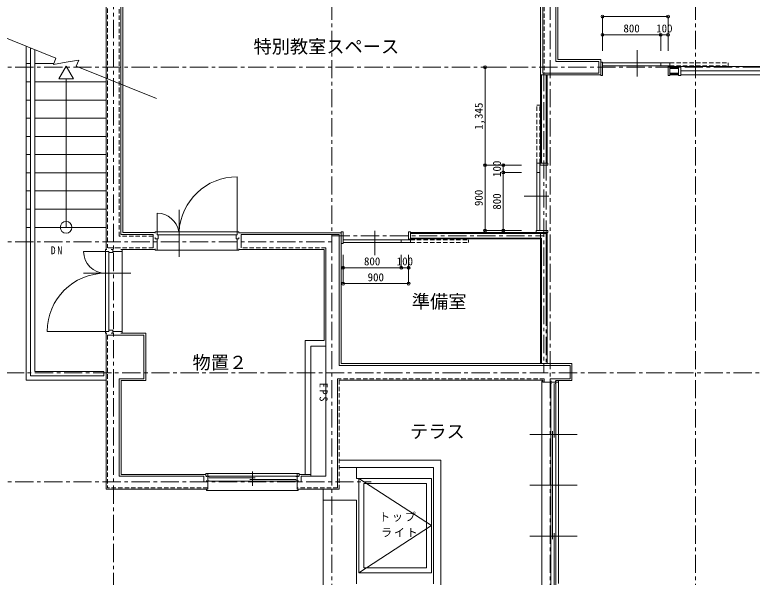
# Model space of a CAD drawing. Units: millimetres at full size, sheet at 1:50. Extents: x -19990 to 20111, y -13076 to 12993.
# Drawn here: x -14546 to -4413, y -2686 to 5045 of the extents above; entities that cross this region are included whole.
import ezdxf
from ezdxf.enums import TextEntityAlignment as Align

# ---------------------------------------------------------------- set-up
doc = ezdxf.new("R2010")
doc.units = ezdxf.units.MM
doc.header["$LTSCALE"] = 50
doc.header["$PDMODE"] = 32
doc.header["$PDSIZE"] = 40
doc.linetypes.add('CHAIN1', pattern=[8, 5, -1, 1, -1])
doc.linetypes.add('DASHED1', pattern=[1.8, 1.2, -0.6])
for name, color, linetype, lineweight in [('1-1_表（文字_固定）', 4, 'Continuous', 9), ('1-2', 3, 'Continuous', 18), ('1-3', 7, 'Continuous', 13), ('1-4', 4, 'Continuous', 9), ('1-6', 7, 'Continuous', 13), ('1-8', 4, 'Continuous', 9), ('4-8', 7, 'Continuous', 13), ('E-F', 7, 'Continuous', 13)]:
    doc.layers.add(name, color=color, linetype=linetype, lineweight=lineweight)
doc.layers.add('1-5_建具姿図', color=3, linetype='Continuous')
doc.styles.add('@ＭＳ ゴシック', font='')
doc.styles.add('ＭＳ ゴシック', font='')
doc.styles.get('@ＭＳ ゴシック').set_extended_font_data('@MS Gothic')
doc.styles.get('ＭＳ ゴシック').set_extended_font_data('MS Gothic')

msp = doc.modelspace()

# ---------------------------------------------------------------- linework, layer by layer
at = {"layer": '1-1_表（文字_固定）', "linetype": 'CHAIN1'}
for p, q in [((-13190.39, 8572.83), (-13190.39, -9827.17)), ((-10190.39, -9827.17), (-10190.39, 8572.83)), ((-7190.39, -9827.17), (-7190.39, 8572.83)), ((-5190.39, -9827.17), (-5190.39, 8572.83)), ((-15740.39, 4322.83), (-3940.39, 4322.83)), ((-7275.39, 4243.82), (-7275.39, 122.83)), ((-7245.39, 4217.83), (-7245.39, 252.83)), ((-10190.39, 2007.83), (-7275.39, 2007.83)), ((-15740.39, 1922.83), (-10190.39, 1922.83)), ((12781.09, 122.83), (-15740.39, 122.83)), ((-15740.39, -1377.17), (-9650.67, -1377.17))]:
    msp.add_line(p, q, dxfattribs=at)
at = {"layer": '1-2'}
for p, q in [((-13290.39, 7222.83), (-13290.39, 1817.83)), ((-7320.39, 6992.83), (-7320.39, 4217.83)), ((-7085.39, 7017.83), (-7085.39, 4427.83)), ((-7085.39, 4427.83), (-6495.39, 4427.83)), ((-6495.39, 4394.83), (-6495.39, 4427.83)), ((-5425.39, 4332.83), (-5505.39, 4332.83)), ((-5425.39, 4337.83), (-5425.39, 4207.83)), ((-5425.39, 4337.83), (-5395.39, 4337.83)), ((-5395.39, 4337.83), (-5395.39, 4207.83)), ((-5395.39, 4275.33), (-3997.89, 4275.33)), ((-7230.39, 4217.83), (-7230.39, 3002.83)), ((-5425.39, 4217.83), (-5545.39, 4217.83)), ((-5425.39, 4207.83), (-5395.39, 4207.83)), ((-12615.39, 2052.83), (-13060.39, 2052.83)), ((-10060.39, 2047.83), (-11465.39, 2047.83)), ((-10060.39, 252.83), (-10060.39, 2052.83)), ((-7230.39, 2052.83), (-9110.39, 2052.83)), ((-7230.39, 2052.83), (-7230.39, 252.83)), ((-12615.39, 1817.83), (-13070.39, 1817.83)), ((-13290.39, 667.83), (-13290.39, -1477.17)), ((-13070.39, 667.83), (-12745.39, 667.83)), ((-12745.39, 667.83), (-12745.39, 17.83)), ((-10555.39, -1272.17), (-10555.39, 567.83)), ((-10295.39, 567.83), (-10555.39, 567.83)), ((-10477.89, -1272.17), (-10477.89, 490.33)), ((-10270.39, 490.33), (-10477.89, 490.33)), ((-7460.39, 252.83), (-10060.39, 252.83)), ((-7460.39, 252.83), (-6890.39, 252.83)), ((-6890.39, 17.83), (-6890.39, 252.83)), ((-13085.39, 17.83), (-13085.39, -1272.17)), ((-13085.39, 17.83), (-12745.39, 17.83)), ((-7290.39, 22.83), (-10090.39, 22.83)), ((-6890.39, 17.83), (-7075.39, 17.83)), ((-12005.39, -1272.17), (-13085.39, -1272.17)), ((-12005.39, -1272.17), (-11920.39, -1272.17)), ((-10640.39, -1272.17), (-10477.89, -1272.17)), ((-11895.39, -1477.17), (-11895.39, -1377.17)), ((-10665.39, -1477.17), (-10665.39, -1377.17)), ((-11895.39, -1477.17), (-13290.39, -1477.17)), ((-10090.39, -1477.17), (-10665.39, -1477.17)), ((-10310.39, -2797.17), (-10310.39, -1627.17))]:
    msp.add_line(p, q, dxfattribs=at)
at = {"layer": '1-2', "color": 7, "lineweight": 13}
for p, q in [((-6470.39, 5019.42), (-5570.39, 5019.42)), ((-6470.39, 4769.42), (-5670.39, 4769.42)), ((-5670.39, 4769.42), (-5570.39, 4769.42))]:
    msp.add_line(p, q, dxfattribs=at)
at = {"layer": '1-2', "color": 4, "lineweight": 9}
for p, q in [((-3997.89, 4332.83), (-5395.39, 4332.83)), ((-3997.89, 4217.83), (-5395.39, 4217.83))]:
    msp.add_line(p, q, dxfattribs=at)
at = {"layer": '1-2'}
for points in [[(-13060.39, 2052.83), (-13060.39, 6552.83), (-12720.39, 6552.83), (-12720.39, 6992.83)], [(-6495.39, 4217.83), (-7320.39, 4217.83), (-7320.39, 3042.83)], [(-9110.39, 1962.83), (-7320.39, 1962.83), (-7320.39, 252.83)], [(-10295.39, 567.83), (-10295.39, 1817.83), (-11465.39, 1817.83)], [(-10310.39, -1627.17), (-9850.39, -1627.17), (-9850.39, -2777.17)]]:
    msp.add_lwpolyline(points, dxfattribs=at)
at = {"layer": '1-3', "linetype": 'DASHED1'}
for p, q in [((-13270.39, 7202.83), (-13270.39, 1842.83)), ((-7270.39, 7042.83), (-7270.39, 4242.83)), ((-13110.39, 1842.83), (-13270.39, 1842.83)), ((-12645.39, 1842.83), (-13110.39, 1842.83)), ((-10270.39, 1842.83), (-11435.39, 1842.83)), ((-13270.39, 642.83), (-13270.39, -1457.17)), ((-7270.39, 42.83), (-10110.39, 42.83)), ((-10090.39, 22.83), (-10090.39, -1477.17)), ((-11895.39, -1457.17), (-13270.39, -1457.17)), ((-10110.39, -1457.17), (-10665.39, -1457.17))]:
    msp.add_line(p, q, dxfattribs=at)
at = {"layer": '1-3'}
for p, q in [((-7290.39, 7022.83), (-7290.39, 4242.83)), ((-7110.39, 7042.83), (-7110.39, 4402.83)), ((-15126.31, 4910.13), (-13979.45, 4449.18)), ((-13666.89, 4422.46), (-13840.39, 4393.28)), ((-13701.34, 4337.39), (-13666.89, 4422.46)), ((-7110.39, 4402.83), (-6520.39, 4402.83)), ((-13940.39, 4166.36), (-13840.39, 4339.56)), ((-13740.39, 4166.36), (-13840.39, 4339.56)), ((-13701.34, 4337.39), (-12600.26, 3894.83)), ((-13940.39, 4166.36), (-13740.39, 4166.36)), ((-13840.39, 4166.36), (-13840.39, 2122.83)), ((-7110.39, 4242.83), (-7290.39, 4242.83)), ((-6520.39, 4242.83), (-7110.39, 4242.83)), ((-12645.39, 2022.83), (-13090.39, 2022.83)), ((-12645.39, 2022.83), (-12645.39, 1842.83)), ((-10090.39, 2022.83), (-11435.39, 2022.83)), ((-11435.39, 2022.83), (-11435.39, 1842.83)), ((-10270.39, 490.33), (-10270.39, 1842.83)), ((-13110.39, 642.83), (-13270.39, 642.83)), ((-13110.39, 642.83), (-12770.39, 642.83)), ((-12770.39, 642.83), (-12770.39, 42.83)), ((-10270.39, -1297.17), (-10270.39, 490.33)), ((-6915.39, 222.83), (-7460.39, 222.83)), ((-6915.39, 42.83), (-6915.39, 222.83)), ((-13110.39, 42.83), (-13110.39, -1297.17)), ((-13110.39, 42.83), (-12770.39, 42.83)), ((-10110.39, 42.83), (-10110.39, -1457.17)), ((-7190.39, 42.83), (-7110.39, 42.83)), ((-7190.39, -7.17), (-7190.39, 42.83)), ((-6915.39, 42.83), (-7110.39, 42.83)), ((-12030.39, -1297.17), (-13110.39, -1297.17)), ((-12030.39, -1297.17), (-11950.39, -1297.17)), ((-11950.39, -1377.17), (-11950.39, -1297.17)), ((-10610.39, -1377.17), (-10610.39, -1297.17)), ((-10610.39, -1297.17), (-10477.89, -1297.17)), ((-10477.89, -1297.17), (-10477.89, -1272.17)), ((-10477.89, -1297.17), (-10270.39, -1297.17)), ((-11895.39, -1377.17), (-11950.39, -1377.17)), ((-10665.39, -1377.17), (-10610.39, -1377.17))]:
    msp.add_line(p, q, dxfattribs=at)
for points in [[(-13090.39, 2022.83), (-13090.39, 6582.83), (-12750.39, 6582.83), (-12750.39, 7022.83)], [(-13979.45, 4449.18), (-14013.69, 4362.89), (-13840.39, 4393.28)], [(-7460.39, 222.83), (-10090.39, 222.83), (-10090.39, 2022.83)]]:
    msp.add_lwpolyline(points, dxfattribs=at)
at = {"layer": '1-3', "linetype": 'DASHED1'}
msp.add_lwpolyline([(-12645.39, 2002.83), (-13110.39, 2002.83), (-13110.39, 6602.83)], dxfattribs=at)
at = {"layer": '1-3'}
msp.add_circle((-13840.39, 2122.83), 80, dxfattribs=at)
at = {"layer": '1-4'}
for p, q in [((-5995.39, 4557.65), (-5995.39, 4196.04)), ((-11490.39, 2817.83), (-11490.39, 2017.83)), ((-7545.21, 2552.83), (-7208.6, 2552.83)), ((-12289.13, 1715.8), (-12289.13, 2365.8)), ((-12590.39, 2062.83), (-12590.39, 2317.83)), ((-11490.39, 2062.83), (-12590.39, 2062.83)), ((-11465.39, 2062.83), (-11490.39, 2062.83)), ((-11465.39, 2042.83), (-11465.39, 2062.83)), ((-9600.39, 1738.58), (-9600.39, 2075.19)), ((-12615.39, 1982.83), (-12615.39, 1962.83)), ((-12575.39, 2017.83), (-11505.39, 2017.83)), ((-11505.39, 2017.83), (-11505.39, 1962.83)), ((-11490.39, 2017.83), (-11505.39, 2017.83)), ((-11505.39, 1962.83), (-11465.39, 1962.83)), ((-11465.39, 1982.83), (-11465.39, 1962.83)), ((-12615.39, 1807.83), (-12615.39, 1827.83)), ((-13600.39, 1792.83), (-13300.39, 1792.83)), ((-13300.39, 1817.83), (-13300.39, 1792.83)), ((-13280.39, 1817.83), (-13300.39, 1817.83)), ((-13300.39, 692.83), (-13300.39, 1792.83)), ((-13300.39, 1792.83), (-13255.39, 1792.83)), ((-13255.39, 1792.83), (-13255.39, 1777.83)), ((-13255.39, 1777.83), (-13255.39, 707.83)), ((-13255.39, 1777.83), (-13200.39, 1777.83)), ((-13220.39, 1817.83), (-13200.39, 1817.83)), ((-13200.39, 1777.83), (-13200.39, 1817.83)), ((-13070.39, 1792.83), (-13070.39, 692.83)), ((-12590.39, 1807.83), (-12615.39, 1807.83)), ((-12953.36, 1492.83), (-13603.36, 1492.83)), ((-14100.39, 692.83), (-13300.39, 692.83)), ((-13220.39, 667.83), (-13200.39, 667.83)), ((-13200.39, 692.83), (-13070.39, 692.83)), ((-13070.39, 667.83), (-13090.39, 667.83)), ((-13070.39, 692.83), (-13070.39, 667.83)), ((-7305.39, 7.83), (-7290.39, 7.83)), ((-7305.39, 7.83), (-7305.39, -7352.17)), ((-7110.39, 7.83), (-7120.39, 7.83)), ((-7110.39, 17.83), (-7075.39, 17.83)), ((-7110.39, -22.17), (-7110.39, 17.83)), ((-7075.39, 17.83), (-7075.39, -7.17)), ((-7110.39, -7.17), (-7180.39, -7.17)), ((-7180.39, -22.17), (-7170.39, -22.17)), ((-7133.73, -22.17), (-7133.73, -764.17)), ((-7110.39, -22.17), (-7120.39, -22.17)), ((-7110.39, -7.17), (-7075.39, -7.17)), ((-7110.39, -2822.17), (-7110.39, -22.17)), ((-7075.39, -228.2), (-7075.39, -7.17)), ((-7075.39, -2772.17), (-7075.39, -228.2)), ((-7157.06, -680.17), (-7157.06, -1422.17)), ((-6820.39, -722.17), (-7470.39, -722.17)), ((-6820.39, -1422.17), (-7470.39, -1422.17)), ((-7157.06, -2164.17), (-7157.06, -1422.17)), ((-6820.39, -2122.17), (-7470.39, -2122.17)), ((-7133.73, -2822.17), (-7133.73, -2080.17))]:
    msp.add_line(p, q, dxfattribs=at)
at = {"layer": '1-4', "color": 7, "lineweight": 13}
for p, q in [((-6520.39, 4402.83), (-6520.39, 4242.83)), ((-6495.39, 4394.83), (-6495.39, 4207.83)), ((-6470.39, 4394.83), (-6495.39, 4394.83)), ((-6470.39, 4207.83), (-6470.39, 4394.83)), ((-5545.39, 4383.83), (-6470.39, 4383.83)), ((-5545.39, 4383.83), (-5545.39, 4343.83)), ((-5545.39, 4343.83), (-6470.39, 4343.83)), ((-5570.39, 4337.83), (-5545.39, 4337.83)), ((-5570.39, 4207.83), (-5570.39, 4337.83)), ((-5545.39, 4337.83), (-5545.39, 4207.83)), ((-6470.39, 4207.83), (-6495.39, 4207.83)), ((-5570.39, 4207.83), (-5545.39, 4207.83)), ((-7371.39, 3002.83), (-7331.39, 3002.83)), ((-7371.39, 3002.83), (-7371.39, 2077.83)), ((-7331.39, 3002.83), (-7331.39, 2077.83)), ((-7325.39, 2977.83), (-7325.39, 3002.83)), ((-7325.39, 3002.83), (-7220.39, 3002.83)), ((-7220.39, 2977.83), (-7325.39, 2977.83)), ((-7220.39, 2977.83), (-7220.39, 3002.83)), ((-10035.39, 2063.4), (-10060.39, 2063.4)), ((-10060.39, 1901.4), (-10060.39, 2063.4)), ((-10035.39, 2063.4), (-10035.39, 1901.4)), ((-9135.39, 2063.4), (-9110.39, 2063.4)), ((-9135.39, 2063.4), (-9135.39, 1958.4)), ((-9110.39, 1958.4), (-9110.39, 2063.4)), ((-7382.39, 2077.83), (-7382.39, 2052.83)), ((-7220.39, 2077.83), (-7382.39, 2077.83)), ((-7382.39, 2052.83), (-7220.39, 2052.83)), ((-7220.39, 2077.83), (-7220.39, 2052.83)), ((-9110.39, 1952.4), (-10035.39, 1952.4)), ((-9135.39, 1958.4), (-9110.39, 1958.4)), ((-9110.39, 1912.4), (-9110.39, 1952.4)), ((-10035.39, 1901.4), (-10060.39, 1901.4)), ((-9110.39, 1912.4), (-10035.39, 1912.4))]:
    msp.add_line(p, q, dxfattribs=at)
at = {"layer": '1-4', "linetype": 'DASHED1'}
for p, q in [((-5670.39, 4383.83), (-5670.39, 4343.83)), ((-5545.39, 4383.83), (-4745.39, 4383.83)), ((-4745.39, 4383.83), (-4745.39, 4343.83)), ((-5545.39, 4343.83), (-4745.39, 4343.83)), ((-7371.39, 3802.83), (-7331.39, 3802.83)), ((-7371.39, 3002.83), (-7371.39, 3802.83)), ((-7331.39, 3002.83), (-7331.39, 3802.83)), ((-7371.39, 2877.83), (-7331.39, 2877.83)), ((-9235.39, 1912.4), (-9235.39, 1952.4)), ((-9110.39, 1952.4), (-8310.39, 1952.4)), ((-8310.39, 1912.4), (-8310.39, 1952.4)), ((-9110.39, 1912.4), (-8310.39, 1912.4))]:
    msp.add_line(p, q, dxfattribs=at)
at = {"layer": '1-4', "color": 3, "lineweight": 18}
for p, q in [((-5425.39, 4332.83), (-5545.39, 4332.83)), ((-7320.39, 3757.49), (-7320.39, 3002.83)), ((-7290.39, -7.17), (-7290.39, 22.83)), ((-7290.39, -7.17), (-7190.39, -7.17))]:
    msp.add_line(p, q, dxfattribs=at)
at = {"layer": '1-4'}
for points in [[(-12615.39, 2042.83), (-12615.39, 2062.83), (-12590.39, 2062.83), (-12590.39, 2017.83), (-12575.39, 2017.83), (-12575.39, 1962.83), (-12615.39, 1962.83)], [(-12590.39, 1962.83), (-12590.39, 1807.83), (-11490.39, 1807.83)], [(-11490.39, 1962.83), (-11490.39, 1807.83), (-11465.39, 1807.83), (-11465.39, 1827.83)], [(-13200.39, 1792.83), (-13070.39, 1792.83), (-13070.39, 1817.83), (-13090.39, 1817.83)], [(-13280.39, 667.83), (-13300.39, 667.83), (-13300.39, 692.83), (-13255.39, 692.83), (-13255.39, 707.83), (-13200.39, 707.83), (-13200.39, 667.83)], [(-7180.39, -22.17), (-7180.39, 7.83), (-7170.39, 7.83)], [(-7180.39, -22.17), (-7180.39, -2822.17), (-7170.39, -2822.17)]]:
    msp.add_lwpolyline(points, dxfattribs=at)
for centre, radius, start, end in [((-11490.39, 2017.83), 800, 90, 176.77541), ((-12590.39, 2017.83), 300, 8.62693, 90), ((-13300.39, 1792.83), 300, 180, 270), ((-13300.39, 692.83), 800, 90, 180)]:
    msp.add_arc(centre, radius, start, end, dxfattribs=at)
at = {"layer": '1-6'}
for p, q in [((-6470.39, 5019.42), (-6470.39, 4548.26)), ((-5570.39, 5019.42), (-5570.39, 4548.26)), ((-5670.39, 4769.42), (-5670.39, 4548.26)), ((-8083.57, 2977.83), (-7582.39, 2977.83)), ((-7833.57, 2877.83), (-7582.39, 2877.83)), ((-8083.57, 2077.83), (-7582.39, 2077.83)), ((-10035.39, 1348.98), (-10035.39, 1745.43)), ((-9235.39, 1567.59), (-9235.39, 1745.43)), ((-9135.39, 1348.98), (-9135.39, 1745.43)), ((-10035.39, 1567.59), (-9235.39, 1567.59)), ((-9235.39, 1567.59), (-9135.39, 1567.59)), ((-10035.39, 1348.98), (-9135.39, 1348.98))]:
    msp.add_line(p, q, dxfattribs=at)
at = {"layer": '1-6', "color": 2}
for p in [(-6470.39, 5019.42), (-5570.39, 5019.42), (-6470.39, 4769.42), (-5670.39, 4769.42), (-5570.39, 4769.42), (-8083.57, 2977.83), (-7833.57, 2977.83), (-7833.57, 2877.83), (-8083.57, 2077.83), (-7833.57, 2077.83), (-10035.39, 1567.59), (-9235.39, 1567.59), (-9135.39, 1567.59), (-10035.39, 1348.98), (-9135.39, 1348.98)]:
    msp.add_point(p, dxfattribs=at)
at = {"layer": '1-8', "color": 3, "lineweight": 18}
for p, q in [((-14390.39, 4614.35), (-14390.39, 22.83)), ((-14330.39, 4372.83), (-14390.39, 4372.83)), ((-14009.74, 4372.83), (-14270.39, 4372.83)), ((-14330.39, 4122.83), (-14390.39, 4122.83)), ((-13290.39, 4122.83), (-14270.39, 4122.83)), ((-14330.39, 3872.83), (-14390.39, 3872.83)), ((-13290.39, 3872.83), (-14270.39, 3872.83)), ((-14330.39, 3622.83), (-14390.39, 3622.83)), ((-13290.39, 3622.83), (-14270.39, 3622.83)), ((-14330.39, 3372.83), (-14390.39, 3372.83)), ((-13290.39, 3372.83), (-14270.39, 3372.83)), ((-14330.39, 3122.83), (-14390.39, 3122.83)), ((-13290.39, 3122.83), (-14270.39, 3122.83)), ((-14330.39, 2872.83), (-14390.39, 2872.83)), ((-13290.39, 2872.83), (-14270.39, 2872.83)), ((-14330.39, 2622.83), (-14390.39, 2622.83)), ((-13290.39, 2622.83), (-14270.39, 2622.83)), ((-14330.39, 2372.83), (-14390.39, 2372.83)), ((-13290.39, 2372.83), (-14270.39, 2372.83)), ((-14330.39, 2122.83), (-14390.39, 2122.83)), ((-13290.39, 2122.83), (-14270.39, 2122.83)), ((-13290.39, 22.83), (-14390.39, 22.83))]:
    msp.add_line(p, q, dxfattribs=at)
at = {"layer": '1-8'}
for p, q in [((-14330.39, 4590.23), (-14330.39, 82.83)), ((-14270.39, 4566.12), (-14270.39, 142.83)), ((-5425.39, 4320.33), (-5545.39, 4320.33)), ((-5425.39, 4307.83), (-5545.39, 4307.83)), ((-7307.89, 4217.83), (-7307.89, 3002.83)), ((-7242.89, 4217.83), (-7242.89, 3002.83)), ((-5425.39, 4242.83), (-5545.39, 4242.83)), ((-5425.39, 4230.33), (-5545.39, 4230.33)), ((-7320.39, 2052.83), (-7320.39, 1962.83)), ((-9110.39, 1975.33), (-7307.89, 1975.33)), ((-7307.89, 1975.33), (-7307.89, 252.83)), ((-13320.39, 142.83), (-14270.39, 142.83)), ((-13320.39, 142.83), (-13320.39, 82.83)), ((-13320.39, 82.83), (-14330.39, 82.83)), ((-7270.39, -7.17), (-7270.39, 42.83)), ((-10090.39, -1177.17), (-10070.39, -1177.17)), ((-9850.39, -1177.17), (-10070.39, -1177.17)), ((-9850.39, -1177.17), (-9850.39, -1327.17)), ((-9850.39, -1177.17), (-8790.39, -1177.17)), ((-8790.39, -1177.17), (-8790.39, -2777.17)), ((-11920.39, -1262.17), (-11895.39, -1262.17)), ((-11920.39, -1297.17), (-11920.39, -1262.17)), ((-11880.39, -1297.17), (-11920.39, -1297.17)), ((-11910.39, -1297.17), (-11910.39, -1307.17)), ((-11895.39, -1297.17), (-11895.39, -1262.17)), ((-10665.39, -1262.17), (-11895.39, -1262.17)), ((-11895.39, -1297.17), (-11895.39, -1367.17)), ((-10680.39, -1297.17), (-11880.39, -1297.17)), ((-11880.39, -1297.17), (-11880.39, -1307.17)), ((-11280.39, -1232.17), (-11280.39, -1432.17)), ((-10680.39, -1297.17), (-10640.39, -1297.17)), ((-10680.39, -1297.17), (-10680.39, -1307.17)), ((-10665.39, -1297.17), (-10665.39, -1262.17)), ((-10640.39, -1262.17), (-10665.39, -1262.17)), ((-10665.39, -1297.17), (-10665.39, -1367.17)), ((-10650.39, -1297.17), (-10650.39, -1307.17)), ((-10640.39, -1297.17), (-10640.39, -1262.17)), ((-11880.39, -1320.5), (-11244.39, -1320.5)), ((-11880.39, -1367.17), (-11880.39, -1357.17)), ((-11880.39, -1367.17), (-10680.39, -1367.17)), ((-11316.39, -1343.83), (-10680.39, -1343.83)), ((-10650.39, -1367.17), (-10650.39, -1357.17)), ((-9850.39, -1327.17), (-8820.39, -1327.17)), ((-9820.39, -1327.17), (-9820.39, -2627.17)), ((-9750.39, -1397.17), (-8890.39, -1397.17)), ((-9750.39, -1397.17), (-9750.39, -2557.17)), ((-8890.39, -1397.17), (-8890.39, -2557.17)), ((-8820.39, -1327.17), (-8820.39, -2627.17)), ((-10650.39, -1492.17), (-10650.39, -1477.17)), ((-10310.39, -1627.17), (-10310.39, -1477.17)), ((-9820.39, -2627.17), (-8820.39, -2627.17)), ((-9750.39, -2557.17), (-8890.39, -2557.17))]:
    msp.add_line(p, q, dxfattribs=at)
for points in [[(-9110.39, 2040.33), (-7242.89, 2040.33), (-7242.89, 842.62)], [(-10090.39, -1077.17), (-8690.39, -1077.17), (-8690.39, -6657.17), (-9240.39, -6657.17)], [(-11880.39, -1367.17), (-11910.39, -1367.17), (-11910.39, -1357.17)], [(-10650.39, -1367.17), (-10680.39, -1367.17), (-10680.39, -1357.17)], [(-9820.39, -1327.17), (-8820.39, -1977.17), (-9820.39, -2627.17)], [(-10650.39, -1492.17), (-11910.39, -1492.17), (-11910.39, -1477.17)]]:
    msp.add_lwpolyline(points, dxfattribs=at)
at = {"layer": '4-8'}
for p, q in [((-8083.57, 2977.83), (-8083.57, 2077.83)), ((-7833.57, 2977.83), (-7833.57, 2877.83)), ((-7833.57, 2877.83), (-7833.57, 2077.83))]:
    msp.add_line(p, q, dxfattribs=at)
at = {"layer": 'E-F'}
for p, q in [((-8083.57, 4322.83), (-7841.13, 4322.83)), ((-8083.57, 4322.83), (-8083.57, 2977.83)), ((-8083.57, 2977.83), (-7841.13, 2977.83))]:
    msp.add_line(p, q, dxfattribs=at)
at = {"layer": 'E-F', "color": 2}
for p in [(-8083.57, 4322.83), (-8083.57, 2977.83)]:
    msp.add_point(p, dxfattribs=at)

# ---------------------------------------------------------------- texts
at = {"layer": '1-5_建具姿図', "style": 'ＭＳ ゴシック'}
for s, p in [('特別教室スペース', (-11265.02, 4461.74)), ('準備室', (-9089.84, 957.38)), ('物置２', (-12103.12, 119.01)), ('テラス', (-9114.14, -828.72))]:
    msp.add_text(s, height=183.3, dxfattribs=at).set_placement(p, align=Align.BOTTOM_LEFT)
at = {"layer": '1-5_建具姿図', "char_height": 110, "attachment_point": 7, "style": 'ＭＳ ゴシック'}
for s, insert in [('\\T1.36;\\W0.9;DN', (-14052.48, 1752.58)), ('\\T1.17;トップ', (-9538.66, -1923.16)), ('\\T1.17;ライト', (-9511.66, -2132.94))]:
    msp.add_mtext(s, dxfattribs=dict(at, insert=insert))
at = {"layer": '1-5_建具姿図', "insert": (-10360.11, -15.77), "char_height": 110, "attachment_point": 7, "rotation": 270, "style": '@ＭＳ ゴシック'}
msp.add_mtext('\\T1.38;\\W0.9;EPS', dxfattribs=at)
at = {"layer": '1-6', "style": 'ＭＳ ゴシック'}
for s, p in [('800', (-6182.89, 4769.42)), ('100', (-5732.89, 4769.42)), ('800', (-9747.89, 1567.59)), ('100', (-9297.89, 1567.59)), ('900', (-9697.89, 1348.98))]:
    msp.add_text(s, height=110, dxfattribs=at).set_placement(p, align=Align.BOTTOM_LEFT)
for s, p in [('100', (-7833.57, 2815.33)), ('900', (-8083.57, 2415.33)), ('800', (-7833.57, 2365.33))]:
    msp.add_text(s, height=110, rotation=90, dxfattribs=at).set_placement(p, align=Align.BOTTOM_LEFT)
at = {"layer": 'E-F', "style": 'ＭＳ ゴシック'}
msp.add_text('1,345', height=110, rotation=90, dxfattribs=at).set_placement((-8083.57, 3462.83), align=Align.BOTTOM_LEFT)

doc.saveas('drawing.dxf')
